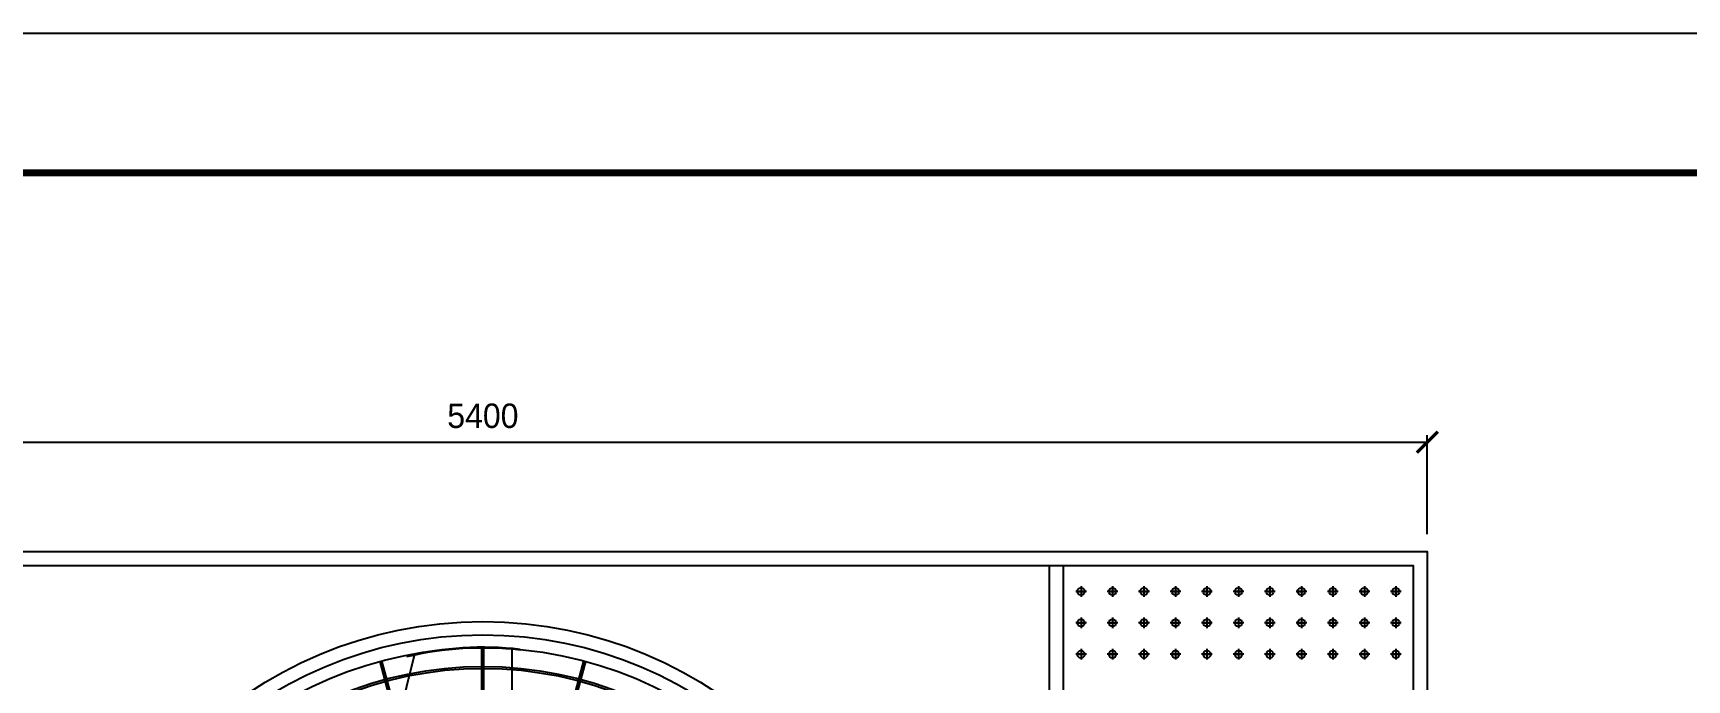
# Model space of a CAD drawing. Header units: millimetres. Extents: x 0 to 16815, y 0 to 11890.
# Drawn here: x 3863 to 8591, y 10039 to 11890 of the extents above; entities that cross this region are included whole.
import ezdxf

# ---------------------------------------------------------------- set-up
doc = ezdxf.new("R2010")
doc.units = ezdxf.units.MM
doc.linetypes.add('CENTER', pattern=[2, 1.25, -0.25, 0.25, -0.25])
doc.layers.get('DEFPOINTS').update_dxf_attribs({"color": 143})
for name, color, linetype in [('CENTER', 1, 'CENTER'), ('LINE', 7, 'Continuous'), ('냉각탑_dim', 1, 'Continuous'), ('냉각탑_form', 1, 'Continuous')]:
    doc.layers.add(name, color=color, linetype=linetype)
doc.styles.add('HY울릉도L', font='')
doc.styles.get('HY울릉도L').set_extended_font_data('HY울릉도L')
doc.dimstyles.new('성지DIM', dxfattribs={"dimtxt": 3.5, "dimasz": 3, "dimexe": 1, "dimexo": 2.5, "dimgap": 2, "dimtad": 1, "dimdec": 0, "dimzin": 3, "dimdsep": 46, "dimtxsty": 'HY울릉도L', "dimblk": 'ARCHTICK', "dimcen": -2, "dimclrd": 256, "dimclre": 256, "dimclrt": 7, "dimadec": 0, "dimazin": 0, "dimtfac": 1, "dimtdec": 0, "dimtofl": 0, "dimtmove": 0, "dimatfit": 3, "dimfxl": 0, "dimtolj": 1, "dimtzin": 0, "dimlwe": -1, "dimarcsym": 0})

# ---------------------------------------------------------------- blocks, each defined once
blk = doc.blocks.new('냉각탑form')
at = {"layer": 'DEFPOINTS'}
blk.add_lwpolyline([(0, 297.07), (420.1, 297.07), (420.1, 0), (0, 0)], close=True, dxfattribs=at)
at = {"layer": '냉각탑_form', "const_width": 0.5}
blk.add_lwpolyline([(10, 287.07), (10, 10), (410.1, 10), (410.1, 287.07)], close=True, dxfattribs=at)
blk = doc.blocks.new('_ArchTick')
at = {"color": 0, "linetype": 'ByBlock', "const_width": 0.15}
blk.add_lwpolyline([(-0.5, -0.5), (0.5, 0.5)], dxfattribs=at)
blk = doc.blocks.new('*D40')
at = {"layer": 'DEFPOINTS', "color": 0, "transparency": 16777216}
for p in [(7848.5, 10719.7), (2448.5, 10406.3), (7848.5, 10406.3)]:
    blk.add_point(p, dxfattribs=at)
at = {"layer": '냉각탑_dim', "transparency": 16777216}
for p, q in [((2448.5, 10456.3), (2448.5, 10739.7)), ((7848.5, 10456.3), (7848.5, 10739.7))]:
    blk.add_line(p, q, dxfattribs=at)
at = {"layer": '냉각탑_dim', "lineweight": -2, "transparency": 16777216}
blk.add_line((2448.5, 10719.7), (7848.5, 10719.7), dxfattribs=at)
at = {"layer": '냉각탑_dim', "lineweight": -2, "transparency": 16777216, "xscale": 60, "yscale": 60, "zscale": 60, "rotation": 180}
blk.add_blockref('_ArchTick', (2448.5, 10719.7), dxfattribs=at)
at = {"layer": '냉각탑_dim', "lineweight": -2, "transparency": 16777216, "xscale": 60, "yscale": 60, "zscale": 60}
blk.add_blockref('_ArchTick', (7848.5, 10719.7), dxfattribs=at)
at = {"layer": '냉각탑_dim', "color": 7, "transparency": 16777216, "insert": (5148.5, 10794.7), "char_height": 70, "attachment_point": 5, "style": 'HY울릉도L'}
blk.add_mtext('\\A1;5400', dxfattribs=at)

msp = doc.modelspace()

# ---------------------------------------------------------------- linework, layer by layer
at = {"color": 3}
for p, q in [((6768.5, 7646.3), (6768.5, 10366.3)), ((6808.5, 7646.3), (6808.5, 10366.3)), ((5145.7, 9065.3), (5145.7, 10131.3)), ((5151.3, 9065.3), (5151.3, 10131.3)), ((5130.5, 9062.5), (4854.6, 10092.2)), ((5135.9, 9064), (4860, 10093.7)), ((5161, 9064), (5436.9, 10093.7)), ((5166.5, 9062.5), (5442.4, 10092.2))]:
    msp.add_line(p, q, dxfattribs=at)
for points in [[(2448.5, 7606.3), (2448.5, 10406.3), (7848.5, 10406.3), (7848.5, 7606.3)], [(2488.5, 7646.3), (2488.5, 10366.3), (7808.5, 10366.3), (7808.5, 7646.3)]]:
    msp.add_lwpolyline(points, close=True, dxfattribs=at)
for centre in [(6858.5, 10292.5), (6948.5, 10292.5), (7038.5, 10292.5), (7128.5, 10292.5), (7218.5, 10292.5), (7308.5, 10292.5), (7398.5, 10292.5), (7488.5, 10292.5), (7578.5, 10292.5), (7668.5, 10292.5), (7758.5, 10292.5), (6858.5, 10202.5), (6948.5, 10202.5), (7038.5, 10202.5), (7128.5, 10202.5), (7218.5, 10202.5), (7308.5, 10202.5), (7398.5, 10202.5), (7488.5, 10202.5), (7578.5, 10202.5), (7668.5, 10202.5), (7758.5, 10202.5), (6858.5, 10112.5), (6948.5, 10112.5), (7038.5, 10112.5), (7128.5, 10112.5), (7218.5, 10112.5), (7308.5, 10112.5), (7398.5, 10112.5), (7488.5, 10112.5), (7578.5, 10112.5), (7668.5, 10112.5), (7758.5, 10112.5)]:
    msp.add_circle(centre, 10.6)
for radius in [1200, 1200, 1161.9, 1125]:
    msp.add_circle((5148.5, 9006.3), radius, dxfattribs=at)
at = {"color": 3, "ltscale": 5}
for radius in [1071.6, 1065.9]:
    msp.add_circle((5148.5, 9006.3), radius, dxfattribs=at)
at = {"layer": 'CENTER', "linetype": 'CENTER', "ltscale": 50}
for p, q in [((6858.5, 10307.8), (6858.5, 10277.2)), ((6948.5, 10307.8), (6948.5, 10277.2)), ((7038.5, 10307.8), (7038.5, 10277.2)), ((7128.5, 10307.8), (7128.5, 10277.2)), ((7218.5, 10307.8), (7218.5, 10277.2)), ((7308.5, 10307.8), (7308.5, 10277.2)), ((7398.5, 10307.8), (7398.5, 10277.2)), ((7488.5, 10307.8), (7488.5, 10277.2)), ((7578.5, 10307.8), (7578.5, 10277.2)), ((7668.5, 10307.8), (7668.5, 10277.2)), ((7758.5, 10307.8), (7758.5, 10277.2)), ((6873.8, 10292.5), (6843.2, 10292.5)), ((6846.7, 10292.5), (6870.3, 10292.5)), ((6870.3, 10292.5), (6846.7, 10292.5)), ((6846.7, 10292.5), (6870.3, 10292.5)), ((6858.5, 10304.3), (6858.5, 10280.8)), ((6963.8, 10292.5), (6933.2, 10292.5)), ((6936.7, 10292.5), (6960.3, 10292.5)), ((6960.3, 10292.5), (6936.7, 10292.5)), ((6936.7, 10292.5), (6960.3, 10292.5)), ((6948.5, 10304.3), (6948.5, 10280.8)), ((7053.8, 10292.5), (7023.2, 10292.5)), ((7026.7, 10292.5), (7050.3, 10292.5)), ((7050.3, 10292.5), (7026.7, 10292.5)), ((7026.7, 10292.5), (7050.3, 10292.5)), ((7038.5, 10304.3), (7038.5, 10280.8)), ((7143.8, 10292.5), (7113.2, 10292.5)), ((7116.7, 10292.5), (7140.3, 10292.5)), ((7140.3, 10292.5), (7116.7, 10292.5)), ((7116.7, 10292.5), (7140.3, 10292.5)), ((7128.5, 10304.3), (7128.5, 10280.8)), ((7233.8, 10292.5), (7203.2, 10292.5)), ((7206.7, 10292.5), (7230.3, 10292.5)), ((7230.3, 10292.5), (7206.7, 10292.5)), ((7206.7, 10292.5), (7230.3, 10292.5)), ((7218.5, 10304.3), (7218.5, 10280.8)), ((7323.8, 10292.5), (7293.2, 10292.5)), ((7296.7, 10292.5), (7320.3, 10292.5)), ((7320.3, 10292.5), (7296.7, 10292.5)), ((7296.7, 10292.5), (7320.3, 10292.5)), ((7308.5, 10304.3), (7308.5, 10280.8)), ((7413.8, 10292.5), (7383.2, 10292.5)), ((7386.7, 10292.5), (7410.3, 10292.5)), ((7410.3, 10292.5), (7386.7, 10292.5)), ((7386.7, 10292.5), (7410.3, 10292.5)), ((7398.5, 10304.3), (7398.5, 10280.8)), ((7503.8, 10292.5), (7473.2, 10292.5)), ((7476.7, 10292.5), (7500.3, 10292.5)), ((7500.3, 10292.5), (7476.7, 10292.5)), ((7476.7, 10292.5), (7500.3, 10292.5)), ((7488.5, 10304.3), (7488.5, 10280.8)), ((7593.8, 10292.5), (7563.2, 10292.5)), ((7566.7, 10292.5), (7590.3, 10292.5)), ((7590.3, 10292.5), (7566.7, 10292.5)), ((7566.7, 10292.5), (7590.3, 10292.5)), ((7578.5, 10304.3), (7578.5, 10280.8)), ((7683.8, 10292.5), (7653.2, 10292.5)), ((7656.7, 10292.5), (7680.3, 10292.5)), ((7680.3, 10292.5), (7656.7, 10292.5)), ((7656.7, 10292.5), (7680.3, 10292.5)), ((7668.5, 10304.3), (7668.5, 10280.8)), ((7773.8, 10292.5), (7743.2, 10292.5)), ((7746.7, 10292.5), (7770.3, 10292.5)), ((7770.3, 10292.5), (7746.7, 10292.5)), ((7746.7, 10292.5), (7770.3, 10292.5)), ((7758.5, 10304.3), (7758.5, 10280.8)), ((6858.5, 10217.8), (6858.5, 10187.2)), ((6858.5, 10214.3), (6858.5, 10190.8)), ((6948.5, 10217.8), (6948.5, 10187.2)), ((6948.5, 10214.3), (6948.5, 10190.8)), ((7038.5, 10217.8), (7038.5, 10187.2)), ((7038.5, 10214.3), (7038.5, 10190.8)), ((7128.5, 10217.8), (7128.5, 10187.2)), ((7128.5, 10214.3), (7128.5, 10190.8)), ((7218.5, 10217.8), (7218.5, 10187.2)), ((7218.5, 10214.3), (7218.5, 10190.8)), ((7308.5, 10217.8), (7308.5, 10187.2)), ((7308.5, 10214.3), (7308.5, 10190.8)), ((7398.5, 10217.8), (7398.5, 10187.2)), ((7398.5, 10214.3), (7398.5, 10190.8)), ((7488.5, 10217.8), (7488.5, 10187.2)), ((7488.5, 10214.3), (7488.5, 10190.8)), ((7578.5, 10217.8), (7578.5, 10187.2)), ((7578.5, 10214.3), (7578.5, 10190.8)), ((7668.5, 10217.8), (7668.5, 10187.2)), ((7668.5, 10214.3), (7668.5, 10190.8)), ((7758.5, 10217.8), (7758.5, 10187.2)), ((7758.5, 10214.3), (7758.5, 10190.8)), ((6873.8, 10202.5), (6843.2, 10202.5)), ((6846.7, 10202.5), (6870.3, 10202.5)), ((6870.3, 10202.5), (6846.7, 10202.5)), ((6846.7, 10202.5), (6870.3, 10202.5)), ((6963.8, 10202.5), (6933.2, 10202.5)), ((6936.7, 10202.5), (6960.3, 10202.5)), ((6960.3, 10202.5), (6936.7, 10202.5)), ((6936.7, 10202.5), (6960.3, 10202.5)), ((7053.8, 10202.5), (7023.2, 10202.5)), ((7026.7, 10202.5), (7050.3, 10202.5)), ((7050.3, 10202.5), (7026.7, 10202.5)), ((7026.7, 10202.5), (7050.3, 10202.5)), ((7143.8, 10202.5), (7113.2, 10202.5)), ((7116.7, 10202.5), (7140.3, 10202.5)), ((7140.3, 10202.5), (7116.7, 10202.5)), ((7116.7, 10202.5), (7140.3, 10202.5)), ((7233.8, 10202.5), (7203.2, 10202.5)), ((7206.7, 10202.5), (7230.3, 10202.5)), ((7230.3, 10202.5), (7206.7, 10202.5)), ((7206.7, 10202.5), (7230.3, 10202.5)), ((7323.8, 10202.5), (7293.2, 10202.5)), ((7296.7, 10202.5), (7320.3, 10202.5)), ((7320.3, 10202.5), (7296.7, 10202.5)), ((7296.7, 10202.5), (7320.3, 10202.5)), ((7413.8, 10202.5), (7383.2, 10202.5)), ((7386.7, 10202.5), (7410.3, 10202.5)), ((7410.3, 10202.5), (7386.7, 10202.5)), ((7386.7, 10202.5), (7410.3, 10202.5)), ((7503.8, 10202.5), (7473.2, 10202.5)), ((7476.7, 10202.5), (7500.3, 10202.5)), ((7500.3, 10202.5), (7476.7, 10202.5)), ((7476.7, 10202.5), (7500.3, 10202.5)), ((7593.8, 10202.5), (7563.2, 10202.5)), ((7566.7, 10202.5), (7590.3, 10202.5)), ((7590.3, 10202.5), (7566.7, 10202.5)), ((7566.7, 10202.5), (7590.3, 10202.5)), ((7683.8, 10202.5), (7653.2, 10202.5)), ((7656.7, 10202.5), (7680.3, 10202.5)), ((7680.3, 10202.5), (7656.7, 10202.5)), ((7656.7, 10202.5), (7680.3, 10202.5)), ((7773.8, 10202.5), (7743.2, 10202.5)), ((7746.7, 10202.5), (7770.3, 10202.5)), ((7770.3, 10202.5), (7746.7, 10202.5)), ((7746.7, 10202.5), (7770.3, 10202.5)), ((6858.5, 10127.8), (6858.5, 10097.2)), ((6858.5, 10124.3), (6858.5, 10100.8)), ((6948.5, 10127.8), (6948.5, 10097.2)), ((6948.5, 10124.3), (6948.5, 10100.8)), ((7038.5, 10127.8), (7038.5, 10097.2)), ((7038.5, 10124.3), (7038.5, 10100.8)), ((7128.5, 10127.8), (7128.5, 10097.2)), ((7128.5, 10124.3), (7128.5, 10100.8)), ((7218.5, 10127.8), (7218.5, 10097.2)), ((7218.5, 10124.3), (7218.5, 10100.8)), ((7308.5, 10127.8), (7308.5, 10097.2)), ((7308.5, 10124.3), (7308.5, 10100.8)), ((7398.5, 10127.8), (7398.5, 10097.2)), ((7398.5, 10124.3), (7398.5, 10100.8)), ((7488.5, 10127.8), (7488.5, 10097.2)), ((7488.5, 10124.3), (7488.5, 10100.8)), ((7578.5, 10127.8), (7578.5, 10097.2)), ((7578.5, 10124.3), (7578.5, 10100.8)), ((7668.5, 10127.8), (7668.5, 10097.2)), ((7668.5, 10124.3), (7668.5, 10100.8)), ((7758.5, 10127.8), (7758.5, 10097.2)), ((7758.5, 10124.3), (7758.5, 10100.8)), ((6873.8, 10112.5), (6843.2, 10112.5)), ((6846.7, 10112.5), (6870.3, 10112.5)), ((6870.3, 10112.5), (6846.7, 10112.5)), ((6846.7, 10112.5), (6870.3, 10112.5)), ((6963.8, 10112.5), (6933.2, 10112.5)), ((6936.7, 10112.5), (6960.3, 10112.5)), ((6960.3, 10112.5), (6936.7, 10112.5)), ((6936.7, 10112.5), (6960.3, 10112.5)), ((7053.8, 10112.5), (7023.2, 10112.5)), ((7026.7, 10112.5), (7050.3, 10112.5)), ((7050.3, 10112.5), (7026.7, 10112.5)), ((7026.7, 10112.5), (7050.3, 10112.5)), ((7143.8, 10112.5), (7113.2, 10112.5)), ((7116.7, 10112.5), (7140.3, 10112.5)), ((7140.3, 10112.5), (7116.7, 10112.5)), ((7116.7, 10112.5), (7140.3, 10112.5)), ((7233.8, 10112.5), (7203.2, 10112.5)), ((7206.7, 10112.5), (7230.3, 10112.5)), ((7230.3, 10112.5), (7206.7, 10112.5)), ((7206.7, 10112.5), (7230.3, 10112.5)), ((7323.8, 10112.5), (7293.2, 10112.5)), ((7296.7, 10112.5), (7320.3, 10112.5)), ((7320.3, 10112.5), (7296.7, 10112.5)), ((7296.7, 10112.5), (7320.3, 10112.5)), ((7413.8, 10112.5), (7383.2, 10112.5)), ((7386.7, 10112.5), (7410.3, 10112.5)), ((7410.3, 10112.5), (7386.7, 10112.5)), ((7386.7, 10112.5), (7410.3, 10112.5)), ((7503.8, 10112.5), (7473.2, 10112.5)), ((7476.7, 10112.5), (7500.3, 10112.5)), ((7500.3, 10112.5), (7476.7, 10112.5)), ((7476.7, 10112.5), (7500.3, 10112.5)), ((7593.8, 10112.5), (7563.2, 10112.5)), ((7566.7, 10112.5), (7590.3, 10112.5)), ((7590.3, 10112.5), (7566.7, 10112.5)), ((7566.7, 10112.5), (7590.3, 10112.5)), ((7683.8, 10112.5), (7653.2, 10112.5)), ((7656.7, 10112.5), (7680.3, 10112.5)), ((7680.3, 10112.5), (7656.7, 10112.5)), ((7656.7, 10112.5), (7680.3, 10112.5)), ((7773.8, 10112.5), (7743.2, 10112.5)), ((7746.7, 10112.5), (7770.3, 10112.5)), ((7770.3, 10112.5), (7746.7, 10112.5)), ((7746.7, 10112.5), (7770.3, 10112.5))]:
    msp.add_line(p, q, dxfattribs=at)
at = {"layer": 'LINE', "color": 3}
for p, q in [((5231.2, 10127.1), (5231.2, 9275.3)), ((4872.1, 9785.8), (4953, 10110.2))]:
    msp.add_line(p, q, dxfattribs=at)
for radius, start, end in [(937.5, 83.5007, 103.4595), (935.6, 83.4876, 103.487)]:
    msp.add_arc((5148.5, 9195.2), radius, start, end, dxfattribs=at)

# ---------------------------------------------------------------- block references
at = {"layer": '냉각탑_form', "xscale": 40.02539682539683, "yscale": 40.02539682539683, "zscale": 40.02539682539683}
msp.add_blockref('냉각탑form', (0, 0), dxfattribs=at)

# ---------------------------------------------------------------- dimensions: what is measured, and where the dimension line sits
at = {"layer": '냉각탑_dim'}
dim = msp.add_linear_dim(base=(7848.5, 10719.7), p1=(2448.5, 10406.3), p2=(7848.5, 10406.3), dimstyle='성지DIM', override={"dimscale": 20, "dimtmove": 2}, dxfattribs=at)
dim.commit()
dim.dimension.update_dxf_attribs({"geometry": '*D40', "text_midpoint": (5148.5, 10794.7)})

doc.saveas('drawing.dxf')
